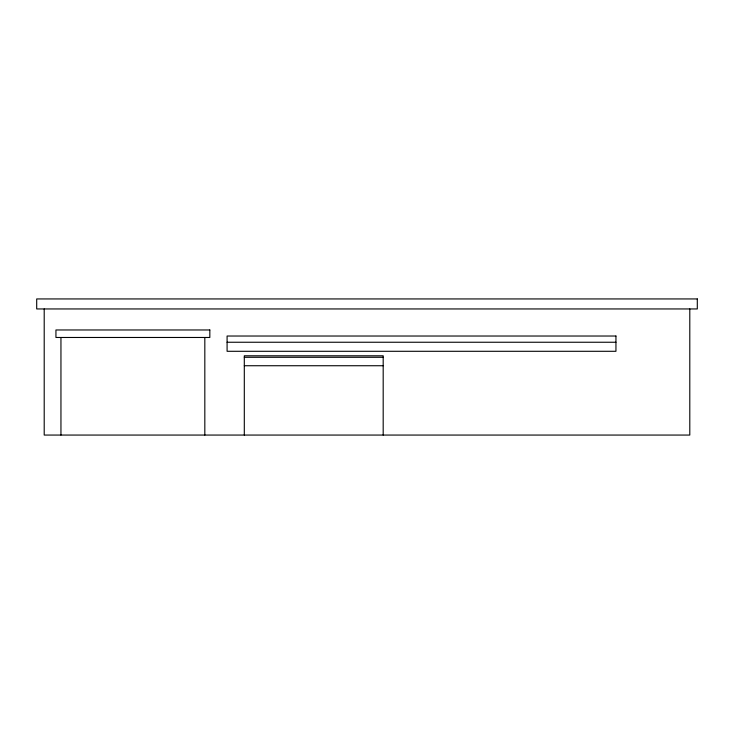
<?xml version="1.0" encoding="UTF-8"?>
<svg xmlns="http://www.w3.org/2000/svg" width="734" height="734" viewBox="0 0 734 734"><rect width="100%" height="100%" fill="white"/><g stroke="black" fill="none" stroke-linecap="round" stroke-linejoin="round"><path stroke-width="1.1" d="M227.09 342.246L615.945 342.246M244.303 357.293L383.185 357.293M244.303 365.734L383.185 365.734M689.795 308.95L689.795 435.06L44.205 435.06L44.205 308.95M383.185 435.06L383.185 355.797L244.303 355.797L244.303 435.06M204.823 337.475L204.823 435.06M60.95 337.475L60.95 435.06M697.3 298.94L36.7 298.94L36.7 308.95L697.3 308.95L697.3 298.94M209.832 329.97L55.94 329.97L55.94 337.475L209.832 337.475L209.832 329.97M615.945 336.025L227.09 336.025L227.09 351.292L615.945 351.292L615.945 336.025"/></g></svg>
